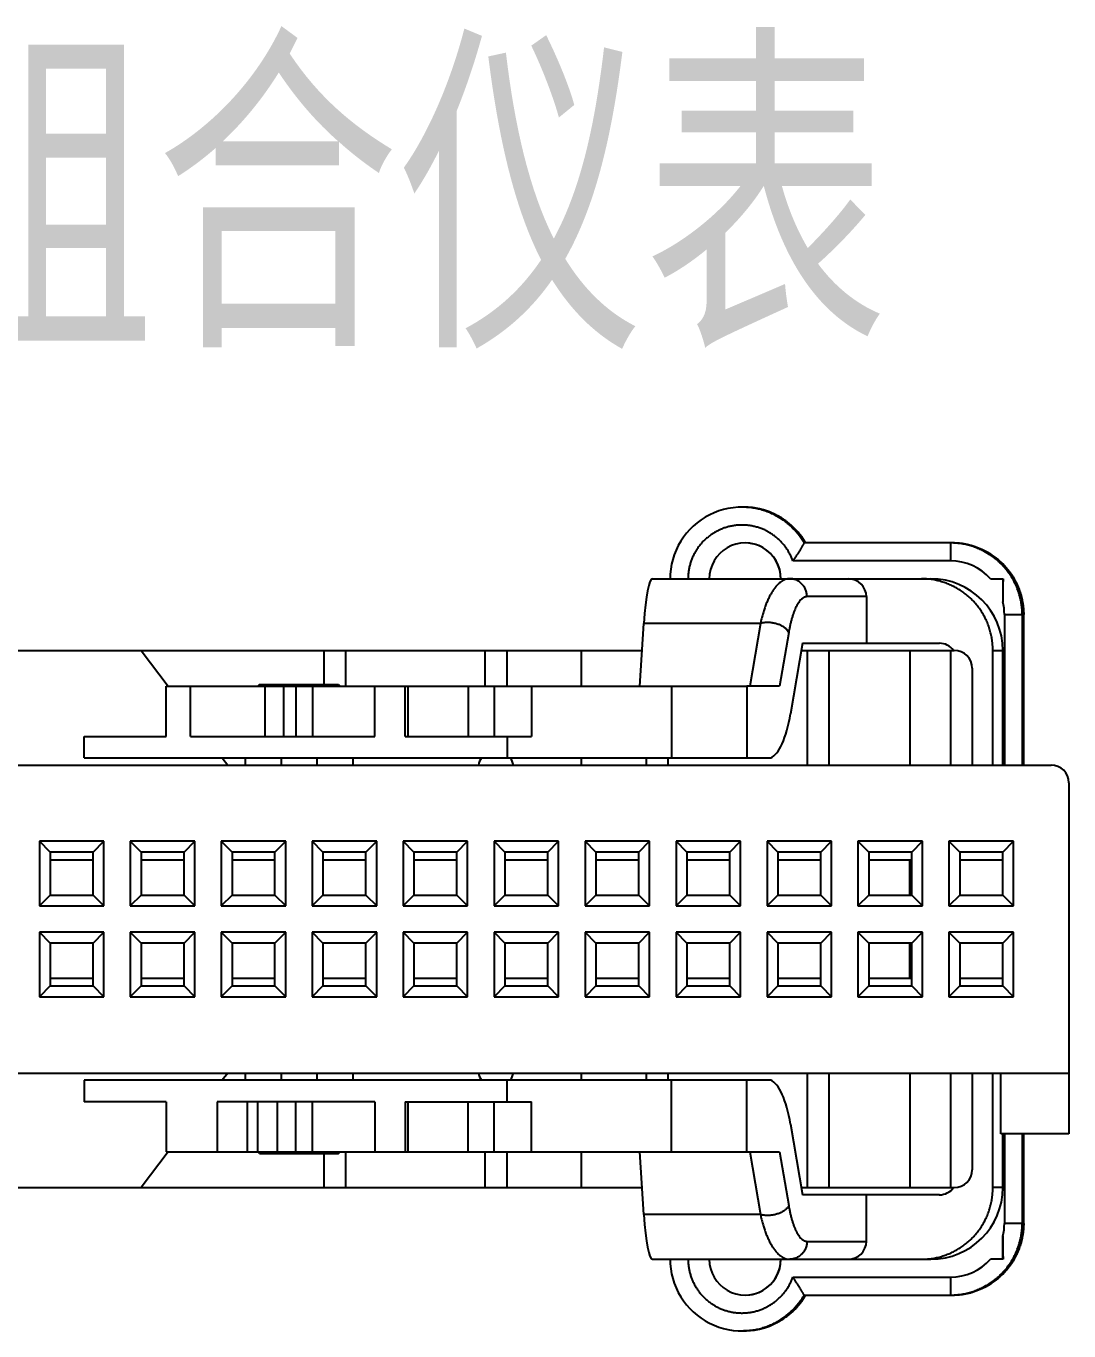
# Model space of a CAD drawing. Header units: inches. Extents: x 47316 to 59086, y 3141 to 11743.
# Drawn here: x 52139.31 to 52159.7, y 8794.68 to 8820.18 of the extents above; entities that cross this region are included whole.
import ezdxf

# ---------------------------------------------------------------- set-up
doc = ezdxf.new("R2010")
doc.units = ezdxf.units.IN
doc.header["$MEASUREMENT"] = 0
doc.layers.add('DTM_AXIS', color=7, linetype='Continuous')
doc.styles.add('MtX_FangSong_GB2312', font='')
doc.styles.get('MtX_FangSong_GB2312').set_extended_font_data('FangSong_GB2312')

msp = doc.modelspace()

# ---------------------------------------------------------------- linework, layer by layer
at = {"color": 0, "linetype": 'Continuous', "lineweight": -2}
for p, q in [((52152.854, 8810.709), (52152.763, 8810.674)), ((52152.942, 8810.735), (52152.854, 8810.709)), ((52153.033, 8810.756), (52152.942, 8810.735)), ((52153.133, 8810.772), (52153.033, 8810.756)), ((52153.233, 8810.781), (52153.133, 8810.772)), ((52153.307, 8810.783), (52153.233, 8810.781)), ((52153.337, 8810.783), (52153.305, 8810.783)), ((52153.349, 8810.783), (52153.337, 8810.783)), ((52153.45, 8810.778), (52153.349, 8810.783)), ((52153.551, 8810.766), (52153.45, 8810.778)), ((52153.65, 8810.747), (52153.551, 8810.766)), ((52153.748, 8810.721), (52153.65, 8810.747)), ((52153.844, 8810.688), (52153.748, 8810.721)), ((52153.937, 8810.648), (52153.844, 8810.688)), ((52152.429, 8810.477), (52152.355, 8810.413)), ((52152.507, 8810.535), (52152.429, 8810.477)), ((52152.589, 8810.587), (52152.507, 8810.535)), ((52152.675, 8810.634), (52152.589, 8810.587)), ((52152.763, 8810.674), (52152.675, 8810.634)), ((52154.027, 8810.601), (52153.937, 8810.648)), ((52154.113, 8810.549), (52154.027, 8810.601)), ((52154.195, 8810.49), (52154.113, 8810.549)), ((52154.273, 8810.425), (52154.195, 8810.49)), ((52152.162, 8810.195), (52152.108, 8810.115)), ((52152.221, 8810.273), (52152.162, 8810.195)), ((52152.286, 8810.345), (52152.221, 8810.273)), ((52152.355, 8810.413), (52152.286, 8810.345)), ((52154.346, 8810.355), (52154.273, 8810.425)), ((52154.413, 8810.28), (52154.346, 8810.355)), ((52154.475, 8810.2), (52154.413, 8810.28)), ((52154.531, 8810.116), (52154.475, 8810.2)), ((52152.018, 8809.943), (52151.983, 8809.852)), ((52152.06, 8810.03), (52152.018, 8809.943)), ((52152.108, 8810.115), (52152.06, 8810.03)), ((52157.411, 8810.083), (52154.522, 8810.083)), ((52154.551, 8810.083), (52154.531, 8810.116)), ((52157.506, 8810.08), (52157.411, 8810.083)), ((52157.606, 8810.069), (52157.506, 8810.08)), ((52157.705, 8810.052), (52157.606, 8810.069)), ((52157.803, 8810.027), (52157.705, 8810.052)), ((52157.899, 8809.996), (52157.803, 8810.027)), ((52157.992, 8809.957), (52157.899, 8809.996)), ((52158.083, 8809.912), (52157.992, 8809.957)), ((52151.93, 8809.666), (52151.914, 8809.57)), ((52151.953, 8809.76), (52151.93, 8809.666)), ((52151.983, 8809.852), (52151.953, 8809.76)), ((52157.382, 8809.733), (52154.3, 8809.733)), ((52158.169, 8809.861), (52158.083, 8809.912)), ((52158.252, 8809.804), (52158.169, 8809.861)), ((52158.331, 8809.74), (52158.252, 8809.804)), ((52158.404, 8809.672), (52158.331, 8809.74)), ((52158.473, 8809.598), (52158.404, 8809.672)), ((52151.904, 8809.474), (52151.901, 8809.383)), ((52151.914, 8809.57), (52151.904, 8809.474)), ((52158.536, 8809.52), (52158.473, 8809.598)), ((52158.593, 8809.437), (52158.536, 8809.52)), ((52158.645, 8809.351), (52158.593, 8809.437)), ((52151.557, 8809.383), (52157, 8809.383)), ((52158.167, 8809.383), (52158.41, 8809.383)), ((52158.405, 8809.383), (52158.405, 8808.934)), ((52158.689, 8809.261), (52158.645, 8809.351)), ((52158.728, 8809.168), (52158.689, 8809.261)), ((52158.759, 8809.073), (52158.728, 8809.168)), ((52155.738, 8809.033), (52154.577, 8809.033)), ((52155.738, 8809.033), (52155.738, 8808.123)), ((52158.784, 8808.975), (52158.759, 8809.073)), ((52158.801, 8808.876), (52158.784, 8808.975)), ((52158.436, 8808.683), (52158.815, 8808.683)), ((52158.436, 8808.683), (52158.436, 8805.743)), ((52158.784, 8808.683), (52158.784, 8805.743)), ((52158.811, 8808.777), (52158.801, 8808.876)), ((52158.815, 8808.683), (52158.811, 8808.777)), ((52158.813, 8805.743), (52158.813, 8808.683)), ((52158.815, 8805.743), (52158.815, 8808.683)), ((52151.311, 8807.283), (52151.389, 8808.508)), ((52153.667, 8808.508), (52151.389, 8808.508)), ((52153.667, 8808.508), (52153.457, 8807.283)), ((52154.219, 8808.333), (52154.039, 8807.283)), ((52132.168, 8807.983), (52151.356, 8807.983)), ((52141.565, 8807.983), (52142.093, 8807.283)), ((52145.137, 8807.318), (52145.137, 8807.983)), ((52145.557, 8807.983), (52145.557, 8807.283)), ((52148.287, 8807.283), (52148.287, 8807.983)), ((52148.707, 8807.983), (52148.707, 8807.283)), ((52150.167, 8807.283), (52150.167, 8807.983)), ((52154.49, 8808.123), (52154.254, 8806.745)), ((52154.466, 8807.983), (52157.457, 8807.983)), ((52154.49, 8808.123), (52157.164, 8808.123)), ((52154.587, 8805.743), (52154.587, 8807.983)), ((52155.007, 8807.983), (52155.007, 8805.743)), ((52156.593, 8805.743), (52156.593, 8807.983)), ((52157.387, 8805.743), (52157.387, 8807.983)), ((52158.21, 8807.983), (52158.405, 8807.983)), ((52158.21, 8805.743), (52158.21, 8807.983)), ((52158.405, 8805.743), (52158.405, 8807.983)), ((52157.807, 8807.633), (52157.807, 8805.743)), ((52142.048, 8806.303), (52142.048, 8807.283)), ((52142.048, 8807.283), (52151.926, 8807.283)), ((52142.525, 8806.303), (52142.525, 8807.283)), ((52143.877, 8807.318), (52143.842, 8807.283)), ((52143.877, 8807.318), (52145.417, 8807.318)), ((52143.978, 8807.283), (52143.978, 8806.303)), ((52144.297, 8807.318), (52144.297, 8807.283)), ((52144.343, 8807.283), (52144.343, 8806.303)), ((52144.584, 8807.283), (52144.584, 8806.303)), ((52144.911, 8807.283), (52144.911, 8806.303)), ((52144.997, 8807.283), (52144.997, 8807.318)), ((52145.417, 8807.318), (52145.452, 8807.283)), ((52146.128, 8806.303), (52146.128, 8807.283)), ((52146.725, 8806.303), (52146.725, 8807.283)), ((52146.778, 8806.303), (52146.778, 8807.283)), ((52147.951, 8807.283), (52147.951, 8806.303)), ((52148.461, 8807.283), (52148.461, 8806.303)), ((52149.191, 8807.283), (52149.191, 8806.303)), ((52154.039, 8807.283), (52153.398, 8807.283)), ((52140.447, 8806.303), (52142.048, 8806.303)), ((52142.525, 8806.303), (52146.128, 8806.303)), ((52146.725, 8806.303), (52149.191, 8806.303)), ((52148.714, 8806.303), (52148.714, 8805.883)), ((52143.148, 8805.883), (52143.253, 8805.743)), ((52144.297, 8805.883), (52144.297, 8805.743)), ((52144.997, 8805.883), (52144.997, 8805.743)), ((52150.167, 8805.743), (52150.167, 8805.883)), ((52151.437, 8805.743), (52151.437, 8805.883)), ((52151.857, 8805.883), (52151.857, 8805.743)), ((52153.398, 8805.883), (52153.868, 8805.883)), ((52130.262, 8805.743), (52159.347, 8805.743)), ((52159.697, 8805.393), (52159.697, 8798.533)), ((52139.572, 8804.252), (52139.572, 8802.992)), ((52139.782, 8804.042), (52139.572, 8804.252)), ((52140.832, 8804.252), (52139.572, 8804.252)), ((52140.622, 8804.042), (52140.832, 8804.252)), ((52140.832, 8802.992), (52140.832, 8804.252)), ((52141.35, 8804.252), (52141.35, 8802.992)), ((52141.56, 8804.042), (52141.35, 8804.252)), ((52142.61, 8804.252), (52141.35, 8804.252)), ((52142.4, 8804.042), (52142.61, 8804.252)), ((52142.61, 8802.992), (52142.61, 8804.252)), ((52143.128, 8804.252), (52143.128, 8802.992)), ((52144.388, 8804.252), (52143.128, 8804.252)), ((52143.338, 8804.042), (52143.128, 8804.252)), ((52144.178, 8804.042), (52144.388, 8804.252)), ((52144.388, 8802.992), (52144.388, 8804.252)), ((52146.166, 8804.252), (52144.906, 8804.252)), ((52144.906, 8804.252), (52144.906, 8802.992)), ((52145.116, 8804.042), (52144.906, 8804.252)), ((52145.956, 8804.042), (52146.166, 8804.252)), ((52146.166, 8802.992), (52146.166, 8804.252)), ((52147.944, 8804.252), (52146.684, 8804.252)), ((52146.684, 8804.252), (52146.684, 8802.992)), ((52146.894, 8804.042), (52146.684, 8804.252)), ((52147.734, 8804.042), (52147.944, 8804.252)), ((52147.944, 8802.992), (52147.944, 8804.252)), ((52149.722, 8804.252), (52148.462, 8804.252)), ((52148.672, 8804.042), (52148.462, 8804.252)), ((52148.462, 8804.252), (52148.462, 8802.992)), ((52149.512, 8804.042), (52149.722, 8804.252)), ((52149.722, 8802.992), (52149.722, 8804.252)), ((52151.5, 8804.252), (52150.24, 8804.252)), ((52150.45, 8804.042), (52150.24, 8804.252)), ((52150.24, 8804.252), (52150.24, 8802.992)), ((52151.29, 8804.042), (52151.5, 8804.252)), ((52151.5, 8802.992), (52151.5, 8804.252)), ((52153.278, 8804.252), (52152.018, 8804.252)), ((52152.228, 8804.042), (52152.018, 8804.252)), ((52152.018, 8804.252), (52152.018, 8802.992)), ((52153.068, 8804.042), (52153.278, 8804.252)), ((52153.278, 8802.992), (52153.278, 8804.252)), ((52155.056, 8804.252), (52153.796, 8804.252)), ((52154.006, 8804.042), (52153.796, 8804.252)), ((52153.796, 8804.252), (52153.796, 8802.992)), ((52154.846, 8804.042), (52155.056, 8804.252)), ((52155.056, 8802.992), (52155.056, 8804.252)), ((52156.834, 8804.252), (52155.574, 8804.252)), ((52155.784, 8804.042), (52155.574, 8804.252)), ((52155.574, 8804.252), (52155.574, 8802.992)), ((52156.624, 8804.042), (52156.834, 8804.252)), ((52156.834, 8802.992), (52156.834, 8804.252)), ((52158.612, 8804.252), (52157.352, 8804.252)), ((52157.562, 8804.042), (52157.352, 8804.252)), ((52157.352, 8804.252), (52157.352, 8802.992)), ((52158.402, 8804.042), (52158.612, 8804.252)), ((52158.612, 8802.992), (52158.612, 8804.252)), ((52139.782, 8804.042), (52139.782, 8803.202)), ((52140.622, 8804.042), (52139.782, 8804.042)), ((52139.782, 8803.888), (52140.622, 8803.888)), ((52140.622, 8803.202), (52140.622, 8804.042)), ((52141.56, 8804.042), (52141.56, 8803.202)), ((52142.4, 8804.042), (52141.56, 8804.042)), ((52141.56, 8803.888), (52142.4, 8803.888)), ((52142.4, 8803.202), (52142.4, 8804.042)), ((52144.178, 8804.042), (52143.338, 8804.042)), ((52143.338, 8804.042), (52143.338, 8803.202)), ((52143.338, 8803.888), (52144.178, 8803.888)), ((52144.178, 8803.202), (52144.178, 8804.042)), ((52145.956, 8804.042), (52145.116, 8804.042)), ((52145.116, 8804.042), (52145.116, 8803.202)), ((52145.116, 8803.888), (52145.956, 8803.888)), ((52145.956, 8803.202), (52145.956, 8804.042)), ((52147.734, 8804.042), (52146.894, 8804.042)), ((52146.894, 8804.042), (52146.894, 8803.202)), ((52146.894, 8803.888), (52147.734, 8803.888)), ((52147.734, 8803.202), (52147.734, 8804.042)), ((52149.512, 8804.042), (52148.672, 8804.042)), ((52148.672, 8804.042), (52148.672, 8803.202)), ((52148.672, 8803.888), (52149.512, 8803.888)), ((52149.512, 8803.202), (52149.512, 8804.042)), ((52151.29, 8804.042), (52150.45, 8804.042)), ((52150.45, 8804.042), (52150.45, 8803.202)), ((52150.45, 8803.888), (52151.29, 8803.888)), ((52151.29, 8803.202), (52151.29, 8804.042)), ((52153.068, 8804.042), (52152.228, 8804.042)), ((52152.228, 8804.042), (52152.228, 8803.202)), ((52152.228, 8803.888), (52153.068, 8803.888)), ((52153.068, 8803.202), (52153.068, 8804.042)), ((52154.846, 8804.042), (52154.006, 8804.042)), ((52154.006, 8804.042), (52154.006, 8803.202)), ((52154.006, 8803.888), (52154.846, 8803.888)), ((52154.846, 8803.202), (52154.846, 8804.042)), ((52156.624, 8804.042), (52155.784, 8804.042)), ((52155.784, 8804.042), (52155.784, 8803.202)), ((52155.784, 8803.888), (52156.624, 8803.888)), ((52156.586, 8803.202), (52156.586, 8803.888)), ((52156.624, 8803.202), (52156.624, 8804.042)), ((52158.402, 8804.042), (52157.562, 8804.042)), ((52157.562, 8804.042), (52157.562, 8803.202)), ((52157.562, 8803.888), (52158.402, 8803.888)), ((52158.402, 8803.202), (52158.402, 8804.042)), ((52139.782, 8803.202), (52139.572, 8802.992)), ((52139.782, 8803.202), (52140.622, 8803.202)), ((52140.622, 8803.202), (52140.832, 8802.992)), ((52141.56, 8803.202), (52141.35, 8802.992)), ((52141.56, 8803.202), (52142.4, 8803.202)), ((52142.4, 8803.202), (52142.61, 8802.992)), ((52143.338, 8803.202), (52143.128, 8802.992)), ((52143.338, 8803.202), (52144.178, 8803.202)), ((52144.178, 8803.202), (52144.388, 8802.992)), ((52145.116, 8803.202), (52144.906, 8802.992)), ((52145.116, 8803.202), (52145.956, 8803.202)), ((52145.956, 8803.202), (52146.166, 8802.992)), ((52146.894, 8803.202), (52146.684, 8802.992)), ((52146.894, 8803.202), (52147.734, 8803.202)), ((52147.734, 8803.202), (52147.944, 8802.992)), ((52148.672, 8803.202), (52148.462, 8802.992)), ((52148.672, 8803.202), (52149.512, 8803.202)), ((52149.512, 8803.202), (52149.722, 8802.992)), ((52150.45, 8803.202), (52150.24, 8802.992)), ((52150.45, 8803.202), (52151.29, 8803.202)), ((52151.29, 8803.202), (52151.5, 8802.992)), ((52152.228, 8803.202), (52152.018, 8802.992)), ((52152.228, 8803.202), (52153.068, 8803.202)), ((52153.068, 8803.202), (52153.278, 8802.992)), ((52154.006, 8803.202), (52153.796, 8802.992)), ((52154.006, 8803.202), (52154.846, 8803.202)), ((52154.846, 8803.202), (52155.056, 8802.992)), ((52155.784, 8803.202), (52155.574, 8802.992)), ((52155.784, 8803.202), (52156.624, 8803.202)), ((52156.624, 8803.202), (52156.834, 8802.992)), ((52157.562, 8803.202), (52157.352, 8802.992)), ((52157.562, 8803.202), (52158.402, 8803.202)), ((52158.402, 8803.202), (52158.612, 8802.992)), ((52139.572, 8802.992), (52140.832, 8802.992)), ((52141.35, 8802.992), (52142.61, 8802.992)), ((52143.128, 8802.992), (52144.388, 8802.992)), ((52144.906, 8802.992), (52146.166, 8802.992)), ((52146.684, 8802.992), (52147.944, 8802.992)), ((52148.462, 8802.992), (52149.722, 8802.992)), ((52150.24, 8802.992), (52151.5, 8802.992)), ((52152.018, 8802.992), (52153.278, 8802.992)), ((52153.796, 8802.992), (52155.056, 8802.992)), ((52155.574, 8802.992), (52156.834, 8802.992)), ((52157.352, 8802.992), (52158.612, 8802.992)), ((52139.572, 8802.474), (52139.572, 8801.214)), ((52139.782, 8802.264), (52139.572, 8802.474)), ((52140.832, 8802.474), (52139.572, 8802.474)), ((52140.622, 8802.264), (52140.832, 8802.474)), ((52140.832, 8801.214), (52140.832, 8802.474)), ((52141.35, 8802.474), (52141.35, 8801.214)), ((52142.61, 8802.474), (52141.35, 8802.474)), ((52141.56, 8802.264), (52141.35, 8802.474)), ((52142.4, 8802.264), (52142.61, 8802.474)), ((52142.61, 8801.214), (52142.61, 8802.474)), ((52144.388, 8802.474), (52143.128, 8802.474)), ((52143.338, 8802.264), (52143.128, 8802.474)), ((52143.128, 8802.474), (52143.128, 8801.214)), ((52144.178, 8802.264), (52144.388, 8802.474)), ((52144.388, 8801.214), (52144.388, 8802.474)), ((52146.166, 8802.474), (52144.906, 8802.474)), ((52145.116, 8802.264), (52144.906, 8802.474)), ((52144.906, 8802.474), (52144.906, 8801.214)), ((52145.956, 8802.264), (52146.166, 8802.474)), ((52146.166, 8801.214), (52146.166, 8802.474)), ((52147.944, 8802.474), (52146.684, 8802.474)), ((52146.894, 8802.264), (52146.684, 8802.474)), ((52146.684, 8802.474), (52146.684, 8801.214)), ((52147.734, 8802.264), (52147.944, 8802.474)), ((52147.944, 8801.214), (52147.944, 8802.474)), ((52149.722, 8802.474), (52148.462, 8802.474)), ((52148.672, 8802.264), (52148.462, 8802.474)), ((52148.462, 8802.474), (52148.462, 8801.214)), ((52149.512, 8802.264), (52149.722, 8802.474)), ((52149.722, 8801.214), (52149.722, 8802.474)), ((52151.5, 8802.474), (52150.24, 8802.474)), ((52150.45, 8802.264), (52150.24, 8802.474)), ((52150.24, 8802.474), (52150.24, 8801.214)), ((52151.29, 8802.264), (52151.5, 8802.474)), ((52151.5, 8801.214), (52151.5, 8802.474)), ((52153.278, 8802.474), (52152.018, 8802.474)), ((52152.228, 8802.264), (52152.018, 8802.474)), ((52152.018, 8802.474), (52152.018, 8801.214)), ((52153.068, 8802.264), (52153.278, 8802.474)), ((52153.278, 8801.214), (52153.278, 8802.474)), ((52155.056, 8802.474), (52153.796, 8802.474)), ((52154.006, 8802.264), (52153.796, 8802.474)), ((52153.796, 8802.474), (52153.796, 8801.214)), ((52154.846, 8802.264), (52155.056, 8802.474)), ((52155.056, 8801.214), (52155.056, 8802.474)), ((52156.834, 8802.474), (52155.574, 8802.474)), ((52155.784, 8802.264), (52155.574, 8802.474)), ((52155.574, 8802.474), (52155.574, 8801.214)), ((52156.624, 8802.264), (52156.834, 8802.474)), ((52156.834, 8801.214), (52156.834, 8802.474)), ((52158.612, 8802.474), (52157.352, 8802.474)), ((52157.562, 8802.264), (52157.352, 8802.474)), ((52157.352, 8802.474), (52157.352, 8801.214)), ((52158.402, 8802.264), (52158.612, 8802.474)), ((52158.612, 8801.214), (52158.612, 8802.474)), ((52139.782, 8802.264), (52139.782, 8801.424)), ((52140.622, 8802.264), (52139.782, 8802.264)), ((52140.622, 8801.424), (52140.622, 8802.264)), ((52141.56, 8802.264), (52141.56, 8801.424)), ((52142.4, 8802.264), (52141.56, 8802.264)), ((52142.4, 8801.424), (52142.4, 8802.264)), ((52144.178, 8802.264), (52143.338, 8802.264)), ((52143.338, 8802.264), (52143.338, 8801.424)), ((52144.178, 8801.424), (52144.178, 8802.264)), ((52145.956, 8802.264), (52145.116, 8802.264)), ((52145.116, 8802.264), (52145.116, 8801.424)), ((52145.956, 8801.424), (52145.956, 8802.264)), ((52147.734, 8802.264), (52146.894, 8802.264)), ((52146.894, 8802.264), (52146.894, 8801.424)), ((52147.734, 8801.424), (52147.734, 8802.264)), ((52149.512, 8802.264), (52148.672, 8802.264)), ((52148.672, 8802.264), (52148.672, 8801.424)), ((52149.512, 8801.424), (52149.512, 8802.264)), ((52151.29, 8802.264), (52150.45, 8802.264)), ((52150.45, 8802.264), (52150.45, 8801.424)), ((52151.29, 8801.424), (52151.29, 8802.264)), ((52153.068, 8802.264), (52152.228, 8802.264)), ((52152.228, 8802.264), (52152.228, 8801.424)), ((52153.068, 8801.424), (52153.068, 8802.264)), ((52154.846, 8802.264), (52154.006, 8802.264)), ((52154.006, 8802.264), (52154.006, 8801.424)), ((52154.846, 8801.424), (52154.846, 8802.264)), ((52156.624, 8802.264), (52155.784, 8802.264)), ((52155.784, 8802.264), (52155.784, 8801.424)), ((52156.586, 8801.578), (52156.586, 8802.264)), ((52156.624, 8801.424), (52156.624, 8802.264)), ((52158.402, 8802.264), (52157.562, 8802.264)), ((52157.562, 8802.264), (52157.562, 8801.424)), ((52158.402, 8801.424), (52158.402, 8802.264)), ((52139.782, 8801.578), (52140.622, 8801.578)), ((52141.56, 8801.578), (52142.4, 8801.578)), ((52143.338, 8801.578), (52144.178, 8801.578)), ((52145.116, 8801.578), (52145.956, 8801.578)), ((52146.894, 8801.578), (52147.734, 8801.578)), ((52148.672, 8801.578), (52149.512, 8801.578)), ((52150.45, 8801.578), (52151.29, 8801.578)), ((52152.228, 8801.578), (52153.068, 8801.578)), ((52154.006, 8801.578), (52154.846, 8801.578)), ((52155.784, 8801.578), (52156.624, 8801.578)), ((52157.562, 8801.578), (52158.402, 8801.578)), ((52139.782, 8801.424), (52139.572, 8801.214)), ((52139.782, 8801.424), (52140.622, 8801.424)), ((52140.622, 8801.424), (52140.832, 8801.214)), ((52141.56, 8801.424), (52141.35, 8801.214)), ((52141.56, 8801.424), (52142.4, 8801.424)), ((52142.4, 8801.424), (52142.61, 8801.214)), ((52143.338, 8801.424), (52143.128, 8801.214)), ((52143.338, 8801.424), (52144.178, 8801.424)), ((52144.178, 8801.424), (52144.388, 8801.214)), ((52145.116, 8801.424), (52144.906, 8801.214)), ((52145.116, 8801.424), (52145.956, 8801.424)), ((52145.956, 8801.424), (52146.166, 8801.214)), ((52146.894, 8801.424), (52146.684, 8801.214)), ((52146.894, 8801.424), (52147.734, 8801.424)), ((52147.734, 8801.424), (52147.944, 8801.214)), ((52148.672, 8801.424), (52148.462, 8801.214)), ((52148.672, 8801.424), (52149.512, 8801.424)), ((52149.512, 8801.424), (52149.722, 8801.214)), ((52150.45, 8801.424), (52150.24, 8801.214)), ((52150.45, 8801.424), (52151.29, 8801.424)), ((52151.29, 8801.424), (52151.5, 8801.214)), ((52152.228, 8801.424), (52152.018, 8801.214)), ((52152.228, 8801.424), (52153.068, 8801.424)), ((52153.068, 8801.424), (52153.278, 8801.214)), ((52154.006, 8801.424), (52153.796, 8801.214)), ((52154.006, 8801.424), (52154.846, 8801.424)), ((52154.846, 8801.424), (52155.056, 8801.214)), ((52155.784, 8801.424), (52155.574, 8801.214)), ((52155.784, 8801.424), (52156.624, 8801.424)), ((52156.624, 8801.424), (52156.834, 8801.214)), ((52157.562, 8801.424), (52157.352, 8801.214)), ((52157.562, 8801.424), (52158.402, 8801.424)), ((52158.402, 8801.424), (52158.612, 8801.214)), ((52139.572, 8801.214), (52140.832, 8801.214)), ((52141.35, 8801.214), (52142.61, 8801.214)), ((52143.128, 8801.214), (52144.388, 8801.214)), ((52144.906, 8801.214), (52146.166, 8801.214)), ((52146.684, 8801.214), (52147.944, 8801.214)), ((52148.462, 8801.214), (52149.722, 8801.214)), ((52150.24, 8801.214), (52151.5, 8801.214)), ((52152.018, 8801.214), (52153.278, 8801.214)), ((52153.796, 8801.214), (52155.056, 8801.214)), ((52155.574, 8801.214), (52156.834, 8801.214)), ((52157.352, 8801.214), (52158.612, 8801.214)), ((52130.262, 8799.723), (52159.697, 8799.723)), ((52143.253, 8799.723), (52143.148, 8799.583)), ((52144.297, 8799.723), (52144.297, 8799.583)), ((52144.997, 8799.723), (52144.997, 8799.583)), ((52150.167, 8799.583), (52150.167, 8799.723)), ((52151.437, 8799.583), (52151.437, 8799.723)), ((52151.857, 8799.723), (52151.857, 8799.583)), ((52154.587, 8797.483), (52154.587, 8799.723)), ((52155.007, 8799.723), (52155.007, 8797.483)), ((52156.593, 8797.483), (52156.593, 8799.723)), ((52157.387, 8797.483), (52157.387, 8799.723)), ((52157.807, 8799.723), (52157.807, 8797.833)), ((52158.21, 8797.483), (52158.21, 8799.723)), ((52158.367, 8798.533), (52158.367, 8799.723)), ((52153.868, 8799.583), (52140.447, 8799.583)), ((52140.447, 8799.583), (52140.447, 8799.163)), ((52148.714, 8799.163), (52148.714, 8799.583)), ((52151.926, 8798.183), (52151.926, 8799.583)), ((52153.398, 8798.183), (52153.398, 8799.583)), ((52142.048, 8799.163), (52140.447, 8799.163)), ((52142.048, 8799.163), (52142.048, 8798.183)), ((52146.128, 8799.163), (52143.046, 8799.163)), ((52143.046, 8799.163), (52143.046, 8798.183)), ((52143.64, 8798.183), (52143.64, 8799.163)), ((52143.841, 8798.183), (52143.841, 8799.163)), ((52144.23, 8798.183), (52144.23, 8799.163)), ((52144.584, 8798.183), (52144.584, 8799.163)), ((52144.911, 8798.183), (52144.911, 8799.163)), ((52146.128, 8799.163), (52146.128, 8798.183)), ((52146.725, 8799.163), (52149.191, 8799.163)), ((52146.725, 8799.163), (52146.725, 8798.183)), ((52146.778, 8798.183), (52146.778, 8799.163)), ((52147.951, 8798.183), (52147.951, 8799.163)), ((52148.461, 8798.183), (52148.461, 8799.163)), ((52149.191, 8798.183), (52149.191, 8799.163)), ((52154.254, 8798.721), (52154.49, 8797.343)), ((52159.697, 8798.533), (52158.367, 8798.533)), ((52158.405, 8797.483), (52158.405, 8798.533)), ((52158.436, 8798.533), (52158.436, 8796.783)), ((52158.784, 8798.533), (52158.784, 8796.783)), ((52158.813, 8796.783), (52158.813, 8798.533)), ((52158.815, 8796.783), (52158.815, 8798.533)), ((52142.093, 8798.183), (52141.565, 8797.483)), ((52142.048, 8798.183), (52154.039, 8798.183)), ((52143.877, 8798.148), (52143.842, 8798.183)), ((52143.877, 8798.148), (52145.417, 8798.148)), ((52144.297, 8798.183), (52144.297, 8798.148)), ((52144.997, 8798.148), (52144.997, 8798.183)), ((52145.137, 8797.483), (52145.137, 8798.148)), ((52145.417, 8798.148), (52145.452, 8798.183)), ((52145.557, 8798.183), (52145.557, 8797.483)), ((52148.287, 8797.483), (52148.287, 8798.183)), ((52148.707, 8798.183), (52148.707, 8797.483)), ((52150.167, 8797.483), (52150.167, 8798.183)), ((52151.389, 8796.958), (52151.311, 8798.183)), ((52153.457, 8798.183), (52153.667, 8796.958)), ((52154.039, 8798.183), (52154.219, 8797.133)), ((52132.168, 8797.483), (52151.356, 8797.483)), ((52154.466, 8797.483), (52157.457, 8797.483)), ((52158.405, 8797.483), (52158.21, 8797.483)), ((52157.164, 8797.343), (52154.49, 8797.343)), ((52155.738, 8796.433), (52155.738, 8797.343)), ((52153.667, 8796.958), (52151.389, 8796.958)), ((52158.815, 8796.783), (52158.436, 8796.783)), ((52158.801, 8796.589), (52158.811, 8796.689)), ((52158.811, 8796.689), (52158.815, 8796.783)), ((52154.577, 8796.433), (52155.738, 8796.433)), ((52158.405, 8796.083), (52158.405, 8796.532)), ((52158.759, 8796.393), (52158.784, 8796.49)), ((52158.784, 8796.49), (52158.801, 8796.589)), ((52158.644, 8796.115), (52158.689, 8796.205)), ((52158.689, 8796.205), (52158.727, 8796.297)), ((52158.727, 8796.297), (52158.759, 8796.393)), ((52151.557, 8796.083), (52157, 8796.083)), ((52151.901, 8796.083), (52151.904, 8795.993)), ((52151.904, 8795.993), (52151.914, 8795.896)), ((52151.914, 8795.896), (52151.93, 8795.801)), ((52158.41, 8796.083), (52158.167, 8796.083)), ((52158.473, 8795.867), (52158.536, 8795.946)), ((52158.536, 8795.946), (52158.593, 8796.028)), ((52158.593, 8796.028), (52158.644, 8796.115)), ((52151.93, 8795.801), (52151.953, 8795.706)), ((52151.953, 8795.706), (52151.983, 8795.614)), ((52154.3, 8795.733), (52157.382, 8795.733)), ((52158.169, 8795.605), (52158.252, 8795.662)), ((52158.252, 8795.662), (52158.33, 8795.725)), ((52158.33, 8795.725), (52158.404, 8795.794)), ((52158.404, 8795.794), (52158.473, 8795.867)), ((52151.983, 8795.614), (52152.018, 8795.524)), ((52152.018, 8795.524), (52152.06, 8795.436)), ((52152.06, 8795.436), (52152.108, 8795.352)), ((52154.522, 8795.383), (52157.411, 8795.383)), ((52154.531, 8795.35), (52154.551, 8795.383)), ((52157.411, 8795.383), (52157.505, 8795.386)), ((52157.505, 8795.386), (52157.605, 8795.397)), ((52157.605, 8795.397), (52157.705, 8795.414)), ((52157.705, 8795.414), (52157.803, 8795.439)), ((52157.803, 8795.439), (52157.899, 8795.47)), ((52157.899, 8795.47), (52157.992, 8795.509)), ((52157.992, 8795.509), (52158.082, 8795.554)), ((52158.082, 8795.554), (52158.169, 8795.605)), ((52152.108, 8795.352), (52152.162, 8795.271)), ((52152.162, 8795.271), (52152.221, 8795.194)), ((52152.221, 8795.194), (52152.285, 8795.121)), ((52154.346, 8795.111), (52154.413, 8795.186)), ((52154.413, 8795.186), (52154.475, 8795.266)), ((52154.475, 8795.266), (52154.531, 8795.35)), ((52152.285, 8795.121), (52152.355, 8795.053)), ((52152.355, 8795.053), (52152.429, 8794.99)), ((52152.429, 8794.99), (52152.507, 8794.932)), ((52152.507, 8794.932), (52152.589, 8794.879)), ((52152.589, 8794.879), (52152.674, 8794.832)), ((52154.027, 8794.865), (52154.113, 8794.917)), ((52154.113, 8794.917), (52154.195, 8794.976)), ((52154.195, 8794.976), (52154.273, 8795.041)), ((52154.273, 8795.041), (52154.346, 8795.111)), ((52152.674, 8794.832), (52152.763, 8794.792)), ((52152.763, 8794.792), (52152.854, 8794.757)), ((52152.854, 8794.757), (52152.942, 8794.731)), ((52152.942, 8794.731), (52153.033, 8794.71)), ((52153.033, 8794.71), (52153.132, 8794.694)), ((52153.132, 8794.694), (52153.232, 8794.685)), ((52153.232, 8794.685), (52153.307, 8794.683)), ((52153.305, 8794.683), (52153.337, 8794.683)), ((52153.337, 8794.683), (52153.349, 8794.683)), ((52153.349, 8794.683), (52153.45, 8794.688)), ((52153.45, 8794.688), (52153.551, 8794.7)), ((52153.551, 8794.7), (52153.65, 8794.719)), ((52153.65, 8794.719), (52153.748, 8794.745)), ((52153.748, 8794.745), (52153.844, 8794.778)), ((52153.844, 8794.778), (52153.937, 8794.818)), ((52153.937, 8794.818), (52154.027, 8794.865))]:
    msp.add_line(p, q, dxfattribs=at)
for centre, radius, start, end in [((52153.305, 8809.377), 1.406, 88.7893, 89.9498), ((52157.381, 8808.678), 1.405, 88.7894, 89.9997), ((52157.411, 8808.677), 1.406, 86.0174, 89.9994), ((52157.411, 8808.678), 1.405, 84.0047, 86.0171), ((52157.411, 8808.678), 1.405, 81.9033, 84.0049), ((52157.411, 8808.678), 1.405, 80.2072, 81.9032), ((52157.411, 8808.678), 1.405, 77.7826, 80.2074), ((52157.411, 8808.678), 1.405, 76.6494, 77.7824), ((52157.411, 8808.678), 1.405, 73.6546, 76.6495), ((52157.411, 8808.679), 1.404, 73.4324, 73.6544), ((52157.382, 8808.677), 1.056, 41.9548, 90.0259), ((52157.39, 8808.683), 1.046, 0.0005, 13.8967), ((52157.163, 8807.775), 0.348, 36.781, 89.9667), ((52157.457, 8807.633), 0.35, 0, 90), ((52159.347, 8805.393), 0.35, 0, 90), ((52157.457, 8797.833), 0.35, 270, 0), ((52157.163, 8797.691), 0.348, 270.0333, 323.219), ((52157.39, 8796.783), 1.046, 346.1034, 359.9995), ((52157.382, 8796.789), 1.056, 269.9741, 318.0452), ((52157.381, 8796.788), 1.405, 270.0003, 271.2106), ((52157.411, 8796.789), 1.406, 270.0006, 273.9716), ((52157.411, 8796.788), 1.405, 273.9719, 275.9881), ((52157.411, 8796.788), 1.405, 275.9879, 278.0857), ((52157.411, 8796.788), 1.405, 278.0858, 279.8176), ((52157.411, 8796.788), 1.405, 279.8173, 282.2064), ((52157.411, 8796.788), 1.405, 282.2066, 283.4418), ((52157.411, 8796.788), 1.405, 283.4416, 286.3346), ((52157.411, 8796.787), 1.404, 286.3348, 286.7862), ((52153.305, 8796.089), 1.406, 270.0594, 271.2107)]:
    msp.add_arc(centre, radius, start, end, dxfattribs=at)
for centre, major_axis, ratio, start_param, end_param in [((52151.557, 8807.633), (0, 1.75), 0.110369, 0, 1.047198), ((52155.384, 8809.033), (0.354, 0), 0.988347, 0, 1.570796), ((52157, 8807.983), (1.405, 0), 0.996198, 0, 1.570796), ((52153.806, 8807.62), (0, 1.75), 0.295937, -3.02169, -2.094395), ((52153.806, 8797.846), (0, 1.75), 0.295937, -1.047198, -0.119902), ((52157, 8797.483), (1.405, 0), 0.996198, -1.570796, 0), ((52151.557, 8797.833), (0, 1.75), 0.110369, -4.18879, -3.141593), ((52155.384, 8796.433), (0.354, 0), 0.988347, -1.570796, 0)]:
    msp.add_ellipse(centre, major_axis=major_axis, ratio=ratio, start_param=start_param, end_param=end_param, dxfattribs=at)
for points, start_tangent, end_tangent in [([(52154.521, 8810.082), (52154.47, 8810.164), (52154.41, 8810.246), (52154.344, 8810.324), (52154.272, 8810.397), (52154.196, 8810.465), (52154.114, 8810.527), (52154.028, 8810.583), (52153.939, 8810.632), (52153.846, 8810.675), (52153.75, 8810.711), (52153.651, 8810.74), (52153.551, 8810.761), (52153.45, 8810.776), (52153.347, 8810.782), (52153.335, 8810.783)], (-0.500024, 0.866012), (-0.999777, 0.021129)), ([(52154.55, 8810.083), (52154.496, 8810.169), (52154.436, 8810.251), (52154.369, 8810.329), (52154.298, 8810.401), (52154.221, 8810.468), (52154.14, 8810.53), (52154.054, 8810.585), (52153.965, 8810.634), (52153.872, 8810.676), (52153.776, 8810.712), (52153.678, 8810.74), (52153.578, 8810.762), (52153.477, 8810.776), (52153.375, 8810.782), (52153.337, 8810.783)], (-0.500738, 0.865599), (-0.999999, 0.001003)), ([(52154.3, 8809.733), (52154.274, 8809.8), (52154.242, 8809.865), (52154.206, 8809.93), (52154.165, 8809.993), (52154.119, 8810.052), (52154.069, 8810.108), (52154.015, 8810.16), (52153.958, 8810.209), (52153.897, 8810.253), (52153.833, 8810.293), (52153.767, 8810.328), (52153.698, 8810.358), (52153.627, 8810.383), (52153.554, 8810.403), (52153.481, 8810.419), (52153.406, 8810.428), (52153.331, 8810.433), (52153.256, 8810.432), (52153.181, 8810.425), (52153.106, 8810.414), (52153.033, 8810.397)], (-0.334464, 0.942409), (-0.966012, -0.258499)), ([(52153.033, 8810.397), (52152.96, 8810.375), (52152.888, 8810.347), (52152.819, 8810.314), (52152.752, 8810.276), (52152.688, 8810.234), (52152.628, 8810.186), (52152.571, 8810.135), (52152.518, 8810.08), (52152.469, 8810.021), (52152.425, 8809.959), (52152.385, 8809.893), (52152.35, 8809.825), (52152.321, 8809.755), (52152.296, 8809.683), (52152.277, 8809.609), (52152.263, 8809.534), (52152.255, 8809.458), (52152.252, 8809.383)], (-0.966011, -0.258499), (-0.000001, -1)), ([(52154.521, 8810.082), (52154.519, 8810.079), (52154.516, 8810.073), (52154.512, 8810.066), (52154.506, 8810.056), (52154.5, 8810.045), (52154.492, 8810.032), (52154.484, 8810.018), (52154.474, 8810.002), (52154.464, 8809.985), (52154.453, 8809.967), (52154.441, 8809.948), (52154.429, 8809.928), (52154.416, 8809.907), (52154.403, 8809.886), (52154.389, 8809.865), (52154.375, 8809.843), (52154.36, 8809.821), (52154.345, 8809.799), (52154.33, 8809.777), (52154.315, 8809.755), (52154.3, 8809.733)], (-0.476664, -0.879086), (-0.576859, -0.816844)), ([(52158.784, 8808.683), (52158.78, 8808.783), (52158.769, 8808.882), (52158.752, 8808.98), (52158.727, 8809.077), (52158.695, 8809.172), (52158.657, 8809.264), (52158.612, 8809.353), (52158.561, 8809.439), (52158.504, 8809.521), (52158.442, 8809.599), (52158.373, 8809.672), (52158.3, 8809.74), (52158.222, 8809.803), (52158.14, 8809.86), (52158.054, 8809.911), (52157.964, 8809.956), (52157.872, 8809.994), (52157.777, 8810.026), (52157.679, 8810.051), (52157.581, 8810.069), (52157.481, 8810.079), (52157.411, 8810.083)], (0, 1), (-0.999777, 0.021125)), ([(52157.811, 8810.025), (52157.901, 8809.994), (52157.994, 8809.956), (52158.084, 8809.911), (52158.17, 8809.86), (52158.252, 8809.803), (52158.33, 8809.74), (52158.403, 8809.672), (52158.471, 8809.599), (52158.534, 8809.521), (52158.591, 8809.439), (52158.642, 8809.353), (52158.687, 8809.264), (52158.725, 8809.172), (52158.757, 8809.077), (52158.781, 8808.98), (52158.799, 8808.882), (52158.81, 8808.783), (52158.813, 8808.683)], (0.958484, -0.285147), (0, -1)), ([(52154.239, 8809.383), (52154.194, 8809.379), (52154.15, 8809.367), (52154.106, 8809.347), (52154.063, 8809.32), (52154.02, 8809.284), (52153.979, 8809.242), (52153.94, 8809.193), (52153.901, 8809.137), (52153.865, 8809.076), (52153.83, 8809.008), (52153.798, 8808.935), (52153.767, 8808.858), (52153.738, 8808.776), (52153.712, 8808.69), (52153.688, 8808.601), (52153.667, 8808.508)], (-1, -0.000001), (-0.213115, -0.977027)), ([(52154.577, 8809.033), (52154.576, 8809.07), (52154.57, 8809.106), (52154.561, 8809.141), (52154.548, 8809.175), (52154.532, 8809.208), (52154.513, 8809.239), (52154.491, 8809.267), (52154.466, 8809.293), (52154.438, 8809.316), (52154.408, 8809.336), (52154.377, 8809.353), (52154.344, 8809.366), (52154.309, 8809.375), (52154.275, 8809.381), (52154.239, 8809.383)], (0, 1), (-1, 0)), ([(52158.21, 8807.983), (52158.206, 8808.083), (52158.196, 8808.182), (52158.178, 8808.281), (52158.153, 8808.377), (52158.122, 8808.472), (52158.084, 8808.565), (52158.039, 8808.654), (52157.988, 8808.74), (52157.932, 8808.822), (52157.869, 8808.9), (52157.801, 8808.973), (52157.728, 8809.041), (52157.651, 8809.104), (52157.569, 8809.161), (52157.483, 8809.212), (52157.394, 8809.256), (52157.302, 8809.295), (52157.208, 8809.326), (52157.111, 8809.351), (52157.013, 8809.369), (52156.914, 8809.379), (52156.815, 8809.383)], (0, 1), (-1, 0)), ([(52158.41, 8809.383), (52158.409, 8809.335), (52158.407, 8809.281), (52158.407, 8809.221), (52158.406, 8809.157), (52158.405, 8809.087), (52158.405, 8809.013), (52158.405, 8808.934)], (-0.032829, -0.999461), (0, -1)), ([(52154.577, 8809.033), (52154.549, 8809.03), (52154.522, 8809.02), (52154.494, 8809.004), (52154.467, 8808.982), (52154.44, 8808.954), (52154.415, 8808.92), (52154.39, 8808.881), (52154.366, 8808.836), (52154.343, 8808.787), (52154.321, 8808.733), (52154.301, 8808.675), (52154.282, 8808.613), (52154.264, 8808.547), (52154.247, 8808.479), (52154.232, 8808.407), (52154.219, 8808.333)], (-1, -0.000008), (-0.16842, -0.985715)), ([(52154.219, 8808.333), (52154.209, 8808.353), (52154.197, 8808.372), (52154.181, 8808.391), (52154.162, 8808.409), (52154.14, 8808.427), (52154.116, 8808.443), (52154.089, 8808.459), (52154.06, 8808.473), (52154.03, 8808.486), (52153.997, 8808.497), (52153.964, 8808.507), (52153.93, 8808.515), (52153.895, 8808.521), (52153.86, 8808.525), (52153.825, 8808.527), (52153.791, 8808.527), (52153.758, 8808.525), (52153.726, 8808.521), (52153.695, 8808.516), (52153.667, 8808.508)], (-0.358832, 0.933402), (-0.9556, -0.294666)), ([(52156.815, 8796.083), (52156.914, 8796.087), (52157.013, 8796.097), (52157.111, 8796.115), (52157.208, 8796.14), (52157.302, 8796.171), (52157.394, 8796.209), (52157.483, 8796.254), (52157.569, 8796.305), (52157.651, 8796.362), (52157.728, 8796.425), (52157.801, 8796.493), (52157.869, 8796.566), (52157.932, 8796.644), (52157.988, 8796.726), (52158.039, 8796.812), (52158.084, 8796.901), (52158.122, 8796.994), (52158.153, 8797.089), (52158.178, 8797.185), (52158.196, 8797.284), (52158.206, 8797.383), (52158.21, 8797.483)], (1, 0), (0, 1)), ([(52154.219, 8797.133), (52154.209, 8797.113), (52154.197, 8797.094), (52154.181, 8797.075), (52154.162, 8797.057), (52154.14, 8797.039), (52154.116, 8797.022), (52154.089, 8797.007), (52154.06, 8796.993), (52154.03, 8796.98), (52153.997, 8796.969), (52153.964, 8796.959), (52153.93, 8796.951), (52153.895, 8796.945), (52153.86, 8796.941), (52153.825, 8796.939), (52153.791, 8796.939), (52153.758, 8796.941), (52153.726, 8796.945), (52153.695, 8796.95), (52153.667, 8796.958)], (-0.358832, -0.933402), (-0.9556, 0.294666)), ([(52153.667, 8796.958), (52153.688, 8796.865), (52153.712, 8796.776), (52153.738, 8796.69), (52153.767, 8796.608), (52153.798, 8796.531), (52153.83, 8796.458), (52153.865, 8796.39), (52153.901, 8796.329), (52153.94, 8796.273), (52153.979, 8796.224), (52154.02, 8796.181), (52154.063, 8796.146), (52154.106, 8796.119), (52154.15, 8796.099), (52154.194, 8796.087), (52154.239, 8796.083)], (0.213115, -0.977027), (1, -0.000003)), ([(52154.219, 8797.133), (52154.232, 8797.059), (52154.247, 8796.987), (52154.264, 8796.919), (52154.282, 8796.853), (52154.301, 8796.791), (52154.321, 8796.733), (52154.343, 8796.679), (52154.366, 8796.629), (52154.39, 8796.585), (52154.415, 8796.546), (52154.44, 8796.512), (52154.467, 8796.484), (52154.494, 8796.462), (52154.522, 8796.446), (52154.549, 8796.436), (52154.577, 8796.433)], (0.16842, -0.985715), (1, -0.000007)), ([(52157.411, 8795.383), (52157.481, 8795.387), (52157.581, 8795.397), (52157.679, 8795.415), (52157.777, 8795.44), (52157.872, 8795.471), (52157.964, 8795.51), (52158.054, 8795.555), (52158.14, 8795.606), (52158.222, 8795.663), (52158.3, 8795.726), (52158.373, 8795.794), (52158.442, 8795.867), (52158.504, 8795.945), (52158.561, 8796.027), (52158.612, 8796.113), (52158.657, 8796.202), (52158.695, 8796.294), (52158.727, 8796.389), (52158.752, 8796.486), (52158.769, 8796.584), (52158.78, 8796.683), (52158.784, 8796.783)], (0.999777, 0.021125), (0, 1)), ([(52158.813, 8796.783), (52158.81, 8796.683), (52158.799, 8796.584), (52158.781, 8796.486), (52158.757, 8796.389), (52158.725, 8796.294), (52158.687, 8796.202), (52158.642, 8796.113), (52158.591, 8796.027), (52158.534, 8795.945), (52158.471, 8795.867), (52158.403, 8795.794), (52158.33, 8795.726), (52158.252, 8795.663), (52158.17, 8795.606), (52158.084, 8795.555), (52157.994, 8795.51), (52157.901, 8795.471), (52157.816, 8795.443)], (0, -1), (-0.957389, -0.288801)), ([(52154.577, 8796.433), (52154.576, 8796.396), (52154.57, 8796.36), (52154.561, 8796.325), (52154.548, 8796.291), (52154.532, 8796.258), (52154.513, 8796.227), (52154.491, 8796.199), (52154.466, 8796.173), (52154.438, 8796.15), (52154.408, 8796.13), (52154.377, 8796.113), (52154.344, 8796.1), (52154.309, 8796.091), (52154.275, 8796.085), (52154.239, 8796.083)], (0, -1), (-1, 0)), ([(52158.405, 8796.532), (52158.405, 8796.453), (52158.405, 8796.379), (52158.406, 8796.309), (52158.407, 8796.245), (52158.407, 8796.185), (52158.409, 8796.131), (52158.41, 8796.083)], (0, -1), (0.032829, -0.999461)), ([(52152.252, 8796.083), (52152.255, 8796.011), (52152.262, 8795.939), (52152.275, 8795.868), (52152.292, 8795.798), (52152.314, 8795.729), (52152.341, 8795.662), (52152.372, 8795.597), (52152.408, 8795.534), (52152.448, 8795.474), (52152.492, 8795.416), (52152.54, 8795.362), (52152.592, 8795.311), (52152.647, 8795.264), (52152.705, 8795.221), (52152.766, 8795.181), (52152.83, 8795.146), (52152.896, 8795.116), (52152.963, 8795.09), (52153.033, 8795.069)], (0, -1), (0.966011, -0.258502)), ([(52153.033, 8795.069), (52153.106, 8795.052), (52153.181, 8795.04), (52153.256, 8795.034), (52153.332, 8795.033), (52153.407, 8795.038), (52153.482, 8795.048), (52153.555, 8795.063), (52153.628, 8795.083), (52153.699, 8795.109), (52153.768, 8795.139), (52153.834, 8795.174), (52153.898, 8795.214), (52153.959, 8795.258), (52154.016, 8795.307), (52154.07, 8795.36), (52154.12, 8795.416), (52154.166, 8795.475), (52154.207, 8795.537), (52154.243, 8795.601), (52154.274, 8795.666), (52154.3, 8795.733)], (0.966011, -0.258499), (0.334465, 0.942408)), ([(52154.521, 8795.384), (52154.519, 8795.387), (52154.516, 8795.393), (52154.512, 8795.4), (52154.506, 8795.41), (52154.5, 8795.421), (52154.492, 8795.434), (52154.484, 8795.448), (52154.474, 8795.464), (52154.464, 8795.481), (52154.453, 8795.499), (52154.441, 8795.518), (52154.429, 8795.538), (52154.416, 8795.559), (52154.403, 8795.58), (52154.389, 8795.601), (52154.375, 8795.623), (52154.36, 8795.645), (52154.345, 8795.667), (52154.33, 8795.689), (52154.315, 8795.711), (52154.3, 8795.733)], (-0.476664, 0.879085), (-0.576858, 0.816844)), ([(52153.335, 8794.683), (52153.346, 8794.684), (52153.448, 8794.69), (52153.549, 8794.704), (52153.649, 8794.726), (52153.747, 8794.754), (52153.843, 8794.79), (52153.936, 8794.832), (52154.025, 8794.881), (52154.111, 8794.937), (52154.192, 8794.998), (52154.269, 8795.066), (52154.341, 8795.138), (52154.407, 8795.216), (52154.467, 8795.298), (52154.521, 8795.384)], (0.999777, 0.02113), (0.500023, 0.866012)), ([(52154.55, 8795.383), (52154.496, 8795.297), (52154.436, 8795.215), (52154.369, 8795.137), (52154.298, 8795.065), (52154.221, 8794.998), (52154.14, 8794.936), (52154.054, 8794.881), (52153.965, 8794.832), (52153.872, 8794.789), (52153.776, 8794.754), (52153.678, 8794.725), (52153.578, 8794.704), (52153.477, 8794.69), (52153.375, 8794.684), (52153.337, 8794.683)], (-0.500738, -0.865599), (-0.999999, -0.001067))]:
    msp.add_spline(points, degree=3, dxfattribs=dict(at, start_tangent=start_tangent, end_tangent=end_tangent))
for points in [[(52154.521, 8810.082), (52154.521, 8810.082), (52154.521, 8810.082), (52154.521, 8810.083)], [(52154.521, 8810.083), (52154.521, 8810.083), (52154.522, 8810.083), (52154.522, 8810.083)], [(52154.522, 8810.083), (52154.522, 8810.083), (52154.522, 8810.083), (52154.522, 8810.083)], [(52157.381, 8810.083), (52157.381, 8810.083), (52157.381, 8810.082), (52157.381, 8810.081)], [(52154.522, 8795.383), (52154.522, 8795.383), (52154.522, 8795.383), (52154.522, 8795.383)], [(52157.381, 8795.398), (52157.381, 8795.395), (52157.381, 8795.392), (52157.381, 8795.39)]]:
    msp.add_open_spline(points, degree=3, dxfattribs=at)
for points, knots in [([(52157.381, 8810.081), (52157.38, 8810.079), (52157.382, 8810.076), (52157.381, 8810.067), (52157.381, 8810.055), (52157.381, 8810.041), (52157.381, 8810.023), (52157.382, 8810.003), (52157.382, 8809.98), (52157.382, 8809.954), (52157.382, 8809.927), (52157.382, 8809.897), (52157.382, 8809.866), (52157.382, 8809.834), (52157.382, 8809.801), (52157.382, 8809.767), (52157.382, 8809.744), (52157.382, 8809.733)], [0.0016877, 0.0016877, 0.0016877, 0.0016877, 0.0067283, 0.0150745, 0.0266461, 0.0413317, 0.05899, 0.0794508, 0.1025172, 0.127967, 0.1555551, 0.1850159, 0.2160656, 0.2484051, 0.2817232, 0.3156988, 0.3500048, 0.3500048, 0.3500048, 0.3500048]), ([(52157.382, 8795.733), (52157.382, 8795.722), (52157.382, 8795.699), (52157.382, 8795.665), (52157.382, 8795.632), (52157.382, 8795.599), (52157.382, 8795.569), (52157.382, 8795.539), (52157.382, 8795.512), (52157.382, 8795.486), (52157.382, 8795.463), (52157.381, 8795.443), (52157.381, 8795.425), (52157.381, 8795.411), (52157.381, 8795.402), (52157.381, 8795.398)], [0, 0, 0, 0, 0.034306, 0.0682816, 0.1015996, 0.1339392, 0.1649889, 0.1944497, 0.2220378, 0.2474876, 0.270554, 0.2910148, 0.308673, 0.3233587, 0.3349303, 0.3349303, 0.3349303, 0.3349303]), ([(52154.522, 8795.383), (52154.522, 8795.383), (52154.521, 8795.383), (52154.521, 8795.384), (52154.521, 8795.384)], [0.000693531, 0.000693531, 0.000693531, 0.000693531, 0.001340651, 0.002039668, 0.002039668, 0.002039668, 0.002039668]), ([(52157.381, 8795.39), (52157.381, 8795.388), (52157.38, 8795.387), (52157.381, 8795.383), (52157.381, 8795.383)], [0.343276439, 0.343276439, 0.343276439, 0.343276439, 0.34831703, 0.350004767, 0.350004767, 0.350004767, 0.350004767])]:
    msp.add_open_spline(points, degree=3, knots=knots, dxfattribs=at)
at = {"layer": 'DTM_AXIS', "color": 0, "linetype": 'Continuous', "lineweight": -2}
for p, q in [((52151.926, 8807.283), (52153.398, 8807.283)), ((52151.926, 8807.283), (52151.926, 8805.883)), ((52153.398, 8807.283), (52153.398, 8805.883)), ((52140.447, 8805.883), (52140.447, 8806.303)), ((52140.447, 8805.883), (52153.398, 8805.883)), ((52143.597, 8805.883), (52143.597, 8805.743)), ((52145.697, 8805.883), (52145.697, 8805.743)), ((52143.597, 8799.723), (52143.597, 8799.583)), ((52145.697, 8799.723), (52145.697, 8799.583))]:
    msp.add_line(p, q, dxfattribs=at)
for centre, radius, start, end in [((52153.368, 8809.383), 0.7, 359.9999, 180.0001), ((52153.365, 8809.383), 0.7, 359.9999, 89.7753), ((52148.497, 8805.673), 0.35, 143.0789, 168.463), ((52148.497, 8805.673), 0.35, 11.537, 36.9211), ((52148.497, 8799.793), 0.35, 191.537, 216.9211), ((52148.497, 8799.793), 0.35, 323.0789, 348.463), ((52153.368, 8796.083), 0.7, 179.9999, 0.0001), ((52153.365, 8796.083), 0.7, 270.2247, 0.0001)]:
    msp.add_arc(centre, radius, start, end, dxfattribs=at)

# ---------------------------------------------------------------- texts
at = {"color": 0, "lineweight": -2, "style": 'MtX_FangSong_GB2312', "width": 0.7}
msp.add_text('接组合仪表', height=5, rotation=360, dxfattribs=at).set_placement((52132.288, 8814.435))

doc.saveas('drawing.dxf')
